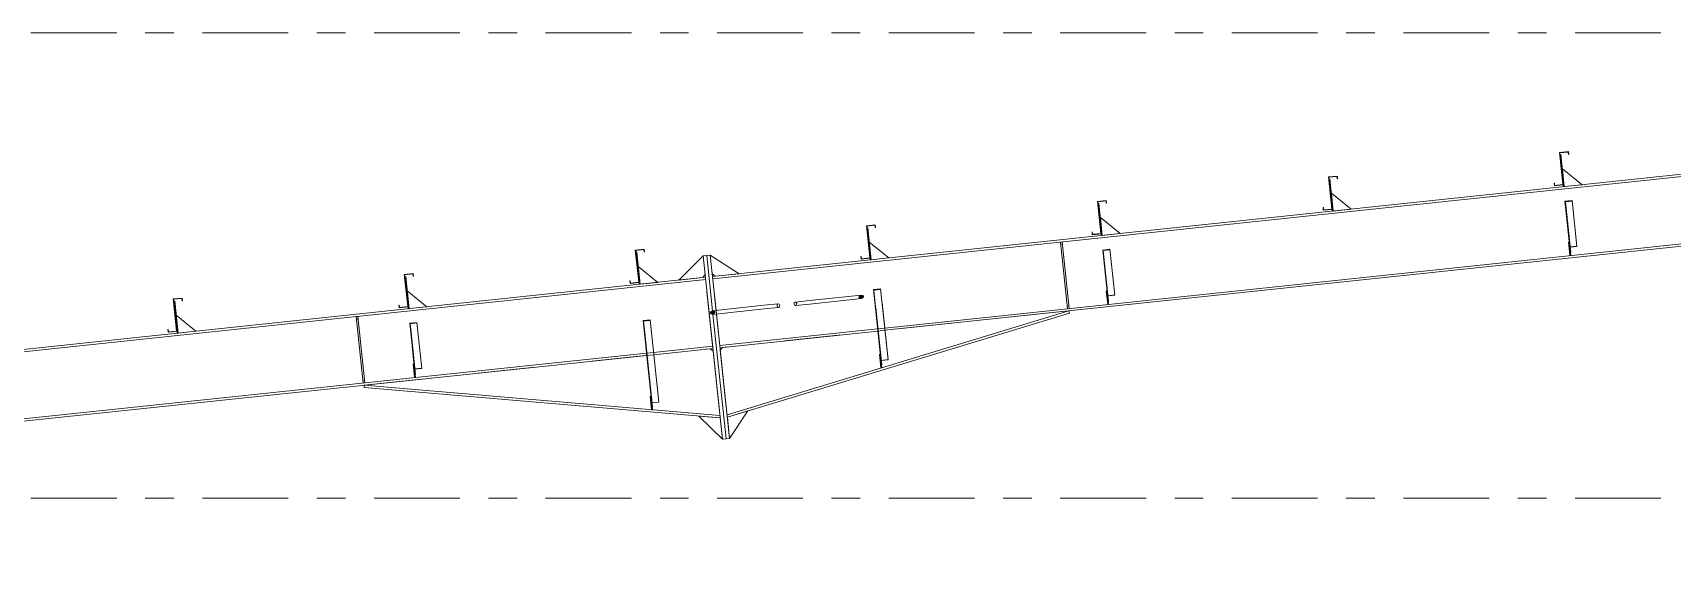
# Model space of a CAD drawing. Header units: millimetres. Extents: x -88 to 735, y -128 to 446.
# Drawn here: x 62.1 to 119.4, y 66.6 to 85.2 of the extents above; entities that cross this region are included whole.
import ezdxf

# ---------------------------------------------------------------- set-up
doc = ezdxf.new("R2010")
doc.units = ezdxf.units.MM
for name, pattern in [('XKITLINE00', [0]), ('XKITLINE02', [4, 2, -2]), ('XKITLINE03', [6, 3, -1, 1, -1])]:
    doc.linetypes.add(name, pattern=pattern)
doc.layers.add('Part', color=2, linetype='Continuous', lineweight=0)
doc.layers.add('S-grid', color=1, linetype='Continuous', lineweight=0)

# ---------------------------------------------------------------- blocks, each defined once
blk = doc.blocks.new('*A14')
at = {"layer": 'Part'}
blk.add_hatch(color=3, dxfattribs=at).paths.add_polyline_path([(75.248, 75.01), (75.497, 75.036), (75.498, 75.02), (75.262, 74.995), (75.294, 74.696), (75.281, 74.695)], flags=17)
blk = doc.blocks.new('*A15')
at = {"layer": 'Part'}
blk.add_hatch(color=3, dxfattribs=at).paths.add_polyline_path([(83.409, 75.101), (83.657, 75.127), (83.659, 75.106), (83.423, 75.081), (83.466, 74.674), (83.454, 74.672)], flags=17)
blk = doc.blocks.new('*A16')
at = {"layer": 'Part'}
blk.add_hatch(color=3, dxfattribs=at).paths.add_polyline_path([(91.464, 76.188), (91.713, 76.215), (91.715, 76.195), (91.478, 76.17), (91.517, 75.8), (91.505, 75.798)], flags=17)
blk = doc.blocks.new('*A17')
at = {"layer": 'Part'}
blk.add_hatch(color=3, dxfattribs=at).paths.add_polyline_path([(99.489, 77.566), (99.737, 77.593), (99.739, 77.577), (99.503, 77.552), (99.534, 77.253), (99.522, 77.252)], flags=17)
blk = doc.blocks.new('*A18')
at = {"layer": 'Part'}
blk.add_hatch(color=3, dxfattribs=at).paths.add_polyline_path([(115.458, 80.973), (115.769, 81.005), (115.779, 80.912), (115.768, 80.911), (115.759, 80.993), (115.471, 80.963), (115.589, 79.843), (115.278, 79.81), (115.268, 79.903), (115.279, 79.904), (115.288, 79.822), (115.576, 79.853)], flags=17)
blk = doc.blocks.new('*A19')
at = {"layer": 'Part'}
blk.add_hatch(color=3, dxfattribs=at).paths.add_polyline_path([(115.458, 80.973), (115.769, 81.005), (115.779, 80.912), (115.768, 80.911), (115.759, 80.993), (115.471, 80.963), (115.589, 79.843), (115.278, 79.81), (115.268, 79.903), (115.279, 79.904), (115.288, 79.822), (115.576, 79.853)], flags=17)
blk = doc.blocks.new('*A20')
at = {"layer": 'Part'}
blk.add_hatch(color=3, dxfattribs=at).paths.add_polyline_path([(115.649, 79.271), (115.898, 79.297), (115.899, 79.281), (115.663, 79.257), (115.695, 78.957), (115.682, 78.956)], flags=17)
blk = doc.blocks.new('*A46')
at = {"layer": 'Part'}
blk.add_hatch(color=3, dxfattribs=at).paths.add_polyline_path([(66.977, 75.859), (67.288, 75.892), (67.298, 75.799), (67.287, 75.797), (67.278, 75.879), (66.989, 75.849), (67.108, 74.729), (66.797, 74.696), (66.787, 74.789), (66.798, 74.791), (66.807, 74.709), (67.095, 74.739)], flags=17)
blk = doc.blocks.new('*A47')
at = {"layer": 'Part'}
blk.add_hatch(color=3, dxfattribs=at).paths.add_polyline_path([(66.977, 75.859), (67.288, 75.892), (67.298, 75.799), (67.287, 75.797), (67.278, 75.879), (66.989, 75.849), (67.108, 74.729), (66.797, 74.696), (66.787, 74.789), (66.798, 74.791), (66.807, 74.709), (67.095, 74.739)], flags=17)
blk = doc.blocks.new('*A48')
at = {"layer": 'Part'}
blk.add_hatch(color=3, dxfattribs=at).paths.add_polyline_path([(75.057, 76.711), (75.368, 76.744), (75.378, 76.651), (75.367, 76.65), (75.358, 76.732), (75.07, 76.701), (75.188, 75.581), (74.877, 75.548), (74.867, 75.642), (74.878, 75.643), (74.887, 75.561), (75.175, 75.591)], flags=17)
blk = doc.blocks.new('*A49')
at = {"layer": 'Part'}
blk.add_hatch(color=3, dxfattribs=at).paths.add_polyline_path([(75.057, 76.711), (75.368, 76.744), (75.378, 76.651), (75.367, 76.65), (75.358, 76.732), (75.07, 76.701), (75.188, 75.581), (74.877, 75.548), (74.867, 75.642), (74.878, 75.643), (74.887, 75.561), (75.175, 75.591)], flags=17)
blk = doc.blocks.new('*A50')
at = {"layer": 'Part'}
blk.add_hatch(color=3, dxfattribs=at).paths.add_polyline_path([(83.137, 77.564), (83.448, 77.596), (83.458, 77.503), (83.447, 77.502), (83.438, 77.584), (83.15, 77.554), (83.268, 76.433), (82.957, 76.401), (82.947, 76.494), (82.959, 76.495), (82.967, 76.413), (83.256, 76.443)], flags=17)
blk = doc.blocks.new('*A51')
at = {"layer": 'Part'}
blk.add_hatch(color=3, dxfattribs=at).paths.add_polyline_path([(83.137, 77.564), (83.448, 77.596), (83.458, 77.503), (83.447, 77.502), (83.438, 77.584), (83.15, 77.554), (83.268, 76.433), (82.957, 76.401), (82.947, 76.494), (82.959, 76.495), (82.967, 76.413), (83.256, 76.443)], flags=17)
blk = doc.blocks.new('*A52')
at = {"layer": 'Part'}
blk.add_hatch(color=3, dxfattribs=at).paths.add_polyline_path([(91.218, 78.416), (91.528, 78.449), (91.538, 78.355), (91.527, 78.354), (91.518, 78.436), (91.23, 78.406), (91.348, 77.286), (91.037, 77.253), (91.028, 77.346), (91.039, 77.347), (91.047, 77.265), (91.336, 77.296)], flags=17)
blk = doc.blocks.new('*A53')
at = {"layer": 'Part'}
blk.add_hatch(color=3, dxfattribs=at).paths.add_polyline_path([(91.218, 78.416), (91.528, 78.449), (91.538, 78.355), (91.527, 78.354), (91.518, 78.436), (91.23, 78.406), (91.348, 77.286), (91.037, 77.253), (91.028, 77.346), (91.039, 77.347), (91.047, 77.265), (91.336, 77.296)], flags=17)
blk = doc.blocks.new('*A54')
at = {"layer": 'Part'}
blk.add_hatch(color=3, dxfattribs=at).paths.add_polyline_path([(99.298, 79.268), (99.609, 79.301), (99.618, 79.208), (99.607, 79.206), (99.599, 79.288), (99.31, 79.258), (99.428, 78.138), (99.118, 78.105), (99.108, 78.198), (99.119, 78.2), (99.128, 78.118), (99.416, 78.148)], flags=17)
blk = doc.blocks.new('*A55')
at = {"layer": 'Part'}
blk.add_hatch(color=3, dxfattribs=at).paths.add_polyline_path([(99.298, 79.268), (99.609, 79.301), (99.618, 79.208), (99.607, 79.206), (99.599, 79.288), (99.31, 79.258), (99.428, 78.138), (99.118, 78.105), (99.108, 78.198), (99.119, 78.2), (99.128, 78.118), (99.416, 78.148)], flags=17)
blk = doc.blocks.new('*A56')
at = {"layer": 'Part'}
blk.add_hatch(color=3, dxfattribs=at).paths.add_polyline_path([(107.378, 80.12), (107.689, 80.153), (107.699, 80.06), (107.687, 80.059), (107.679, 80.141), (107.39, 80.11), (107.508, 78.99), (107.198, 78.957), (107.188, 79.051), (107.199, 79.052), (107.208, 78.97), (107.496, 79)], flags=17)
blk = doc.blocks.new('*A57')
at = {"layer": 'Part'}
blk.add_hatch(color=3, dxfattribs=at).paths.add_polyline_path([(107.378, 80.12), (107.689, 80.153), (107.699, 80.06), (107.687, 80.059), (107.679, 80.141), (107.39, 80.11), (107.508, 78.99), (107.198, 78.957), (107.188, 79.051), (107.199, 79.052), (107.208, 78.97), (107.496, 79)], flags=17)
blk = doc.blocks.new('*A66')
at = {"layer": 'Part'}
blk.add_hatch(color=3, dxfattribs=at).paths.add_polyline_path([(91.031, 75.995), (91.091, 75.983), (91.119, 75.942), (91.1, 75.895), (91.044, 75.871), (90.985, 75.883), (90.957, 75.925), (90.976, 75.971)], flags=17)
blk = doc.blocks.new('*A67')
at = {"layer": 'Part'}
blk.add_hatch(color=3, dxfattribs=at).paths.add_polyline_path([(85.83, 75.447), (85.889, 75.435), (85.918, 75.393), (85.898, 75.347), (85.843, 75.322), (85.784, 75.335), (85.755, 75.376), (85.774, 75.422)], flags=17)
blk = doc.blocks.new('*A625')
at = {"layer": 'S-grid', "color": 1, "linetype": 'XKITLINE03', "lineweight": 0}
blk.add_line((-10, 85.156), (119.206, 85.156), dxfattribs=at)
blk = doc.blocks.new('*A626')
at = {"layer": 'S-grid', "color": 1, "linetype": 'XKITLINE03', "lineweight": 0}
blk.add_line((-10, 68.906), (376.661, 68.906), dxfattribs=at)
blk = doc.blocks.new('*A670')
at = {"layer": 'Part', "color": 2, "linetype": 'XKITLINE00', "lineweight": 0}
for p, q in [((140.313, 82.388), (85.838, 76.642)), ((140.321, 82.307), (85.846, 76.561)), ((140.319, 82.325), (140.321, 82.307)), ((140.567, 79.982), (91.857, 74.844)), ((140.575, 79.901), (91.866, 74.764)), ((140.567, 79.982), (140.575, 79.901)), ((91.608, 74.818), (86.091, 74.236)), ((91.617, 74.737), (86.1, 74.155))]:
    blk.add_line(p, q, dxfattribs=at)
at = {"layer": 'Part', "color": 7, "linetype": 'XKITLINE02', "lineweight": 0}
for p, q in [((140.313, 82.388), (140.319, 82.325)), ((140.321, 82.307), (140.567, 79.982)), ((85.838, 76.642), (86.1, 74.155)), ((91.857, 74.844), (91.608, 74.818)), ((91.866, 74.764), (91.617, 74.737))]:
    blk.add_line(p, q, dxfattribs=at)
blk = doc.blocks.new('*A717')
at = {"layer": 'Part', "color": 2, "linetype": 'XKITLINE00', "lineweight": 0}
for p, q in [((85.589, 76.615), (11.272, 68.777)), ((85.598, 76.535), (11.363, 68.705)), ((83.528, 73.966), (19.135, 67.174)), ((85.843, 74.21), (83.777, 73.992)), ((85.851, 74.129), (83.785, 73.911)), ((83.537, 73.885), (19.144, 67.093)), ((18.887, 67.148), (13.993, 66.632)), ((18.895, 67.067), (14.084, 66.559))]:
    blk.add_line(p, q, dxfattribs=at)
at = {"layer": 'Part', "color": 7, "linetype": 'XKITLINE02', "lineweight": 0}
for p, q in [((85.851, 74.129), (85.589, 76.615)), ((83.777, 73.992), (83.528, 73.966)), ((83.777, 73.992), (83.541, 73.967)), ((83.785, 73.911), (83.537, 73.885)), ((11.272, 68.777), (14.084, 66.559)), ((19.135, 67.174), (18.887, 67.148)), ((19.144, 67.093), (18.895, 67.067))]:
    blk.add_line(p, q, dxfattribs=at)
blk = doc.blocks.new('*A720')
at = {"layer": 'Part', "color": 2, "linetype": 'XKITLINE00', "lineweight": 0}
for p, q in [((67.027, 75.789), (66.996, 75.786)), ((67.145, 74.67), (67.027, 75.789)), ((67.108, 74.729), (67.114, 74.667))]:
    blk.add_line(p, q, dxfattribs=at)
at = {"layer": 'Part', "color": 7, "linetype": 'XKITLINE02', "lineweight": 0}
for p, q in [((66.996, 75.786), (67.108, 74.729)), ((67.114, 74.667), (67.145, 74.67))]:
    blk.add_line(p, q, dxfattribs=at)
blk = doc.blocks.new('*A721')
at = {"layer": 'Part', "color": 2, "linetype": 'XKITLINE00', "lineweight": 0}
blk.add_line((67.767, 74.736), (67.08, 75.292), dxfattribs=at)
at = {"layer": 'Part', "color": 7, "linetype": 'XKITLINE02', "lineweight": 0}
for p, q in [((67.08, 75.292), (67.145, 74.67)), ((67.145, 74.67), (67.767, 74.736))]:
    blk.add_line(p, q, dxfattribs=at)
blk = doc.blocks.new('*A722')
at = {"layer": 'Part', "color": 7, "linetype": 'XKITLINE02', "lineweight": 0}
for p, q in [((73.436, 75.252), (73.374, 75.245)), ((73.374, 75.245), (73.619, 72.921)), ((73.384, 75.152), (73.446, 75.159)), ((73.681, 72.927), (73.436, 75.252)), ((73.609, 73.014), (73.671, 73.02)), ((73.619, 72.921), (73.681, 72.927))]:
    blk.add_line(p, q, dxfattribs=at)
blk = doc.blocks.new('*A723')
at = {"layer": 'Part', "color": 7, "linetype": 'XKITLINE02', "lineweight": 0}
for p, q in [((73.436, 75.252), (73.374, 75.245)), ((73.384, 75.152), (73.446, 75.159)), ((73.671, 73.02), (73.609, 73.014)), ((73.681, 72.927), (73.619, 72.921))]:
    blk.add_line(p, q, dxfattribs=at)
at = {"layer": 'Part', "color": 2, "linetype": 'XKITLINE00', "lineweight": 0}
for p, q in [((73.619, 72.921), (73.374, 75.245)), ((73.436, 75.252), (73.681, 72.927))]:
    blk.add_line(p, q, dxfattribs=at)
blk = doc.blocks.new('*A724')
at = {"layer": 'Part', "color": 2, "linetype": 'XKITLINE00', "lineweight": 0}
for p, q in [((75.248, 75.01), (75.497, 75.036)), ((75.281, 74.695), (75.248, 75.01)), ((75.498, 75.02), (75.262, 74.995)), ((75.262, 74.995), (75.294, 74.696)), ((75.294, 74.696), (75.281, 74.695)), ((75.281, 74.695), (75.419, 73.385)), ((75.449, 73.22), (75.294, 74.696)), ((75.497, 75.036), (75.666, 73.431)), ((75.43, 73.406), (75.666, 73.431)), ((75.437, 73.218), (75.449, 73.22))]:
    blk.add_line(p, q, dxfattribs=at)
at = {"layer": 'Part', "color": 7, "linetype": 'XKITLINE02', "lineweight": 0}
for p, q in [((75.416, 73.415), (75.665, 73.441)), ((75.419, 73.385), (75.437, 73.218))]:
    blk.add_line(p, q, dxfattribs=at)
blk = doc.blocks.new('*A725')
at = {"layer": 'Part', "color": 7, "linetype": 'XKITLINE02', "lineweight": 0}
for p, q in [((75.437, 73.218), (75.248, 75.01)), ((75.449, 73.22), (75.262, 74.995)), ((75.666, 73.431), (75.497, 75.036)), ((75.416, 73.415), (75.665, 73.441)), ((75.43, 73.406), (75.666, 73.431)), ((75.437, 73.218), (75.449, 73.22))]:
    blk.add_line(p, q, dxfattribs=at)
blk = doc.blocks.new('*A726')
at = {"layer": 'Part', "color": 2, "linetype": 'XKITLINE00', "lineweight": 0}
for p, q in [((75.107, 76.641), (75.076, 76.638)), ((75.225, 75.522), (75.107, 76.641)), ((75.188, 75.581), (75.194, 75.519))]:
    blk.add_line(p, q, dxfattribs=at)
at = {"layer": 'Part', "color": 7, "linetype": 'XKITLINE02', "lineweight": 0}
for p, q in [((75.076, 76.638), (75.188, 75.581)), ((75.194, 75.519), (75.225, 75.522))]:
    blk.add_line(p, q, dxfattribs=at)
blk = doc.blocks.new('*A727')
at = {"layer": 'Part', "color": 2, "linetype": 'XKITLINE00', "lineweight": 0}
blk.add_line((75.847, 75.588), (75.16, 76.144), dxfattribs=at)
at = {"layer": 'Part', "color": 7, "linetype": 'XKITLINE02', "lineweight": 0}
for p, q in [((75.16, 76.144), (75.225, 75.522)), ((75.225, 75.522), (75.847, 75.588))]:
    blk.add_line(p, q, dxfattribs=at)
blk = doc.blocks.new('*A728')
at = {"layer": 'Part', "color": 2, "linetype": 'XKITLINE00', "lineweight": 0}
for p, q in [((85.51, 77.361), (84.657, 76.517)), ((85.496, 76.606), (85.579, 76.709))]:
    blk.add_line(p, q, dxfattribs=at)
at = {"layer": 'Part', "color": 7, "linetype": 'XKITLINE02', "lineweight": 0}
for p, q in [((85.579, 76.709), (85.51, 77.361)), ((84.657, 76.517), (85.496, 76.606))]:
    blk.add_line(p, q, dxfattribs=at)
blk = doc.blocks.new('*A729')
at = {"layer": 'Part', "color": 2, "linetype": 'XKITLINE00', "lineweight": 0}
blk.add_line((83.927, 76.44), (83.24, 76.996), dxfattribs=at)
at = {"layer": 'Part', "color": 7, "linetype": 'XKITLINE02', "lineweight": 0}
for p, q in [((83.24, 76.996), (83.306, 76.375)), ((83.306, 76.375), (83.927, 76.44))]:
    blk.add_line(p, q, dxfattribs=at)
blk = doc.blocks.new('*A730')
at = {"layer": 'Part', "color": 2, "linetype": 'XKITLINE00', "lineweight": 0}
for p, q in [((83.188, 77.493), (83.157, 77.49)), ((83.306, 76.375), (83.188, 77.493)), ((83.268, 76.433), (83.275, 76.371))]:
    blk.add_line(p, q, dxfattribs=at)
at = {"layer": 'Part', "color": 7, "linetype": 'XKITLINE02', "lineweight": 0}
for p, q in [((83.157, 77.49), (83.268, 76.433)), ((83.275, 76.371), (83.306, 76.375))]:
    blk.add_line(p, q, dxfattribs=at)
blk = doc.blocks.new('*A731')
at = {"layer": 'Part', "color": 7, "linetype": 'XKITLINE02', "lineweight": 0}
for p, q in [((83.961, 72.251), (83.657, 75.127)), ((83.726, 72.088), (83.409, 75.101)), ((83.739, 72.089), (83.423, 75.081)), ((83.711, 72.232), (83.96, 72.258)), ((83.724, 72.226), (83.961, 72.251)), ((83.726, 72.088), (83.739, 72.089))]:
    blk.add_line(p, q, dxfattribs=at)
blk = doc.blocks.new('*A732')
at = {"layer": 'Part', "color": 2, "linetype": 'XKITLINE00', "lineweight": 0}
for p, q in [((83.657, 75.127), (83.409, 75.101)), ((83.961, 72.251), (83.657, 75.127)), ((83.409, 75.101), (83.703, 72.308)), ((83.423, 75.081), (83.659, 75.106)), ((83.423, 75.081), (83.466, 74.674)), ((83.466, 74.674), (83.454, 74.672)), ((83.739, 72.089), (83.466, 74.674)), ((83.724, 72.226), (83.961, 72.251)), ((83.726, 72.088), (83.739, 72.089))]:
    blk.add_line(p, q, dxfattribs=at)
at = {"layer": 'Part', "color": 7, "linetype": 'XKITLINE02', "lineweight": 0}
for p, q in [((83.703, 72.308), (83.726, 72.088)), ((83.711, 72.232), (83.96, 72.258))]:
    blk.add_line(p, q, dxfattribs=at)
blk = doc.blocks.new('*A733')
at = {"layer": 'Part', "color": 7, "linetype": 'XKITLINE02', "lineweight": 0}
for p, q in [((98.293, 75.442), (86.191, 74.165)), ((86.109, 74.065), (86.356, 71.731))]:
    blk.add_line(p, q, dxfattribs=at)
at = {"layer": 'Part', "color": 2, "linetype": 'XKITLINE00', "lineweight": 0}
for p, q in [((98.293, 75.442), (86.347, 71.814)), ((98.316, 75.364), (86.356, 71.731)), ((98.293, 75.442), (98.316, 75.364)), ((86.191, 74.165), (86.109, 74.065))]:
    blk.add_line(p, q, dxfattribs=at)
blk = doc.blocks.new('*A734')
at = {"layer": 'Part', "color": 7, "linetype": 'XKITLINE02', "lineweight": 0}
for p, q in [((87.073, 71.949), (86.356, 71.731)), ((86.356, 71.731), (86.434, 70.986))]:
    blk.add_line(p, q, dxfattribs=at)
at = {"layer": 'Part', "color": 2, "linetype": 'XKITLINE00', "lineweight": 0}
blk.add_line((86.434, 70.986), (87.073, 71.949), dxfattribs=at)
blk = doc.blocks.new('*A735')
at = {"layer": 'Part', "color": 2, "linetype": 'XKITLINE00', "lineweight": 0}
blk.add_line((85.36, 71.769), (86.186, 70.959), dxfattribs=at)
at = {"layer": 'Part', "color": 7, "linetype": 'XKITLINE02', "lineweight": 0}
for p, q in [((86.107, 71.705), (85.36, 71.769)), ((86.186, 70.959), (86.107, 71.705))]:
    blk.add_line(p, q, dxfattribs=at)
blk = doc.blocks.new('*A736')
at = {"layer": 'Part', "color": 2, "linetype": 'XKITLINE00', "lineweight": 0}
for p, q in [((85.759, 77.388), (85.635, 77.374)), ((85.635, 77.374), (85.838, 75.448)), ((85.759, 77.388), (85.962, 75.461)), ((86.31, 70.972), (85.851, 75.323)), ((85.975, 75.336), (86.434, 70.986)), ((86.434, 70.986), (86.31, 70.972))]:
    blk.add_line(p, q, dxfattribs=at)
at = {"layer": 'Part', "color": 7, "linetype": 'XKITLINE02', "lineweight": 0}
for p, q in [((85.838, 75.448), (85.851, 75.323)), ((85.962, 75.461), (85.975, 75.336))]:
    blk.add_line(p, q, dxfattribs=at)
blk = doc.blocks.new('*A737')
at = {"layer": 'Part', "color": 2, "linetype": 'XKITLINE00', "lineweight": 0}
for p, q in [((85.635, 77.374), (85.51, 77.361)), ((85.51, 77.361), (86.186, 70.959)), ((85.635, 77.374), (85.838, 75.448)), ((86.31, 70.972), (85.851, 75.323)), ((86.31, 70.972), (86.186, 70.959))]:
    blk.add_line(p, q, dxfattribs=at)
at = {"layer": 'Part', "color": 7, "linetype": 'XKITLINE02', "lineweight": 0}
blk.add_line((85.838, 75.448), (85.851, 75.323), dxfattribs=at)
blk = doc.blocks.new('*A738')
at = {"layer": 'Part', "color": 2, "linetype": 'XKITLINE00', "lineweight": 0}
for p, q in [((91.713, 76.215), (91.464, 76.188)), ((91.464, 76.188), (91.72, 73.761)), ((91.478, 76.17), (91.715, 76.195)), ((91.478, 76.17), (91.517, 75.8)), ((91.517, 75.8), (91.505, 75.798)), ((91.754, 73.556), (91.517, 75.8)), ((91.974, 73.731), (91.713, 76.215)), ((91.738, 73.706), (91.974, 73.731)), ((91.742, 73.555), (91.754, 73.556))]:
    blk.add_line(p, q, dxfattribs=at)
at = {"layer": 'Part', "color": 7, "linetype": 'XKITLINE02', "lineweight": 0}
for p, q in [((91.72, 73.761), (91.742, 73.555)), ((91.725, 73.713), (91.974, 73.739))]:
    blk.add_line(p, q, dxfattribs=at)
blk = doc.blocks.new('*A739')
at = {"layer": 'Part', "color": 7, "linetype": 'XKITLINE02', "lineweight": 0}
for p, q in [((91.742, 73.555), (91.464, 76.188)), ((91.754, 73.556), (91.478, 76.17)), ((91.974, 73.731), (91.713, 76.215)), ((91.725, 73.713), (91.974, 73.739)), ((91.738, 73.706), (91.974, 73.731)), ((91.742, 73.555), (91.754, 73.556))]:
    blk.add_line(p, q, dxfattribs=at)
blk = doc.blocks.new('*A740')
at = {"layer": 'Part', "color": 7, "linetype": 'XKITLINE02', "lineweight": 0}
for p, q in [((91.703, 73.921), (91.672, 73.918)), ((91.672, 73.918), (91.721, 73.452)), ((91.752, 73.455), (91.703, 73.921)), ((91.711, 73.545), (91.742, 73.548)), ((91.721, 73.452), (91.752, 73.455))]:
    blk.add_line(p, q, dxfattribs=at)
blk = doc.blocks.new('*A741')
at = {"layer": 'Part', "color": 2, "linetype": 'XKITLINE00', "lineweight": 0}
for p, q in [((91.268, 78.346), (91.237, 78.342)), ((91.386, 77.227), (91.268, 78.346)), ((91.348, 77.286), (91.355, 77.224))]:
    blk.add_line(p, q, dxfattribs=at)
at = {"layer": 'Part', "color": 7, "linetype": 'XKITLINE02', "lineweight": 0}
for p, q in [((91.237, 78.342), (91.348, 77.286)), ((91.355, 77.224), (91.386, 77.227))]:
    blk.add_line(p, q, dxfattribs=at)
blk = doc.blocks.new('*A742')
at = {"layer": 'Part', "color": 2, "linetype": 'XKITLINE00', "lineweight": 0}
for p, q in [((91.672, 73.918), (91.703, 73.921)), ((91.721, 73.452), (91.672, 73.918)), ((91.72, 73.761), (91.752, 73.455)), ((91.752, 73.455), (91.721, 73.452))]:
    blk.add_line(p, q, dxfattribs=at)
at = {"layer": 'Part', "color": 7, "linetype": 'XKITLINE02', "lineweight": 0}
for p, q in [((91.703, 73.921), (91.72, 73.761)), ((91.711, 73.545), (91.742, 73.548))]:
    blk.add_line(p, q, dxfattribs=at)
blk = doc.blocks.new('*A743')
at = {"layer": 'Part', "color": 2, "linetype": 'XKITLINE00', "lineweight": 0}
blk.add_line((92.007, 77.292), (91.32, 77.848), dxfattribs=at)
at = {"layer": 'Part', "color": 7, "linetype": 'XKITLINE02', "lineweight": 0}
for p, q in [((91.32, 77.848), (91.386, 77.227)), ((91.386, 77.227), (92.007, 77.292))]:
    blk.add_line(p, q, dxfattribs=at)
blk = doc.blocks.new('*A744')
at = {"layer": 'Part', "color": 2, "linetype": 'XKITLINE00', "lineweight": 0}
for p, q in [((86.77, 76.74), (85.759, 77.388)), ((85.828, 76.735), (85.931, 76.651))]:
    blk.add_line(p, q, dxfattribs=at)
at = {"layer": 'Part', "color": 7, "linetype": 'XKITLINE02', "lineweight": 0}
for p, q in [((85.759, 77.388), (85.828, 76.735)), ((85.931, 76.651), (86.77, 76.74))]:
    blk.add_line(p, q, dxfattribs=at)
blk = doc.blocks.new('*A745')
at = {"layer": 'Part', "color": 2, "linetype": 'XKITLINE00', "lineweight": 0}
blk.add_line((100.088, 78.145), (99.4, 78.701), dxfattribs=at)
at = {"layer": 'Part', "color": 7, "linetype": 'XKITLINE02', "lineweight": 0}
for p, q in [((99.4, 78.701), (99.466, 78.079)), ((99.466, 78.079), (100.088, 78.145))]:
    blk.add_line(p, q, dxfattribs=at)
blk = doc.blocks.new('*A746')
at = {"layer": 'Part', "color": 2, "linetype": 'XKITLINE00', "lineweight": 0}
for p, q in [((99.608, 76.133), (99.639, 76.137)), ((99.658, 75.667), (99.608, 76.133)), ((99.66, 75.942), (99.689, 75.67))]:
    blk.add_line(p, q, dxfattribs=at)
at = {"layer": 'Part', "color": 7, "linetype": 'XKITLINE02', "lineweight": 0}
for p, q in [((99.639, 76.137), (99.66, 75.942)), ((99.648, 75.76), (99.679, 75.764)), ((99.689, 75.67), (99.658, 75.667))]:
    blk.add_line(p, q, dxfattribs=at)
blk = doc.blocks.new('*A747')
at = {"layer": 'Part', "color": 2, "linetype": 'XKITLINE00', "lineweight": 0}
for p, q in [((99.348, 79.198), (99.317, 79.195)), ((99.466, 78.079), (99.348, 79.198)), ((99.428, 78.138), (99.435, 78.076))]:
    blk.add_line(p, q, dxfattribs=at)
at = {"layer": 'Part', "color": 7, "linetype": 'XKITLINE02', "lineweight": 0}
for p, q in [((99.317, 79.195), (99.428, 78.138)), ((99.435, 78.076), (99.466, 78.079))]:
    blk.add_line(p, q, dxfattribs=at)
blk = doc.blocks.new('*A748')
at = {"layer": 'Part', "color": 7, "linetype": 'XKITLINE02', "lineweight": 0}
for p, q in [((99.639, 76.137), (99.608, 76.133)), ((99.608, 76.133), (99.658, 75.667)), ((99.689, 75.67), (99.639, 76.137)), ((99.648, 75.76), (99.679, 75.764)), ((99.658, 75.667), (99.689, 75.67))]:
    blk.add_line(p, q, dxfattribs=at)
blk = doc.blocks.new('*A749')
at = {"layer": 'Part', "color": 7, "linetype": 'XKITLINE02', "lineweight": 0}
for p, q in [((99.678, 75.775), (99.489, 77.566)), ((99.69, 75.777), (99.503, 77.552)), ((99.906, 75.988), (99.737, 77.593)), ((99.657, 75.972), (99.905, 75.998)), ((99.67, 75.963), (99.906, 75.988)), ((99.678, 75.775), (99.69, 75.777))]:
    blk.add_line(p, q, dxfattribs=at)
blk = doc.blocks.new('*A750')
at = {"layer": 'Part', "color": 2, "linetype": 'XKITLINE00', "lineweight": 0}
for p, q in [((99.489, 77.566), (99.737, 77.593)), ((99.522, 77.252), (99.489, 77.566)), ((99.503, 77.552), (99.739, 77.577)), ((99.69, 75.777), (99.503, 77.552)), ((99.737, 77.593), (99.906, 75.988)), ((99.522, 77.252), (99.534, 77.253)), ((99.522, 77.252), (99.66, 75.942)), ((99.67, 75.963), (99.906, 75.988)), ((99.678, 75.775), (99.69, 75.777))]:
    blk.add_line(p, q, dxfattribs=at)
at = {"layer": 'Part', "color": 7, "linetype": 'XKITLINE02', "lineweight": 0}
for p, q in [((99.657, 75.972), (99.905, 75.998)), ((99.66, 75.942), (99.678, 75.775))]:
    blk.add_line(p, q, dxfattribs=at)
blk = doc.blocks.new('*A751')
at = {"layer": 'Part', "color": 2, "linetype": 'XKITLINE00', "lineweight": 0}
blk.add_line((108.168, 78.997), (107.481, 79.553), dxfattribs=at)
at = {"layer": 'Part', "color": 7, "linetype": 'XKITLINE02', "lineweight": 0}
for p, q in [((107.481, 79.553), (107.546, 78.931)), ((107.546, 78.931), (108.168, 78.997))]:
    blk.add_line(p, q, dxfattribs=at)
blk = doc.blocks.new('*A752')
at = {"layer": 'Part', "color": 2, "linetype": 'XKITLINE00', "lineweight": 0}
for p, q in [((107.428, 80.05), (107.397, 80.047)), ((107.546, 78.931), (107.428, 80.05)), ((107.508, 78.99), (107.515, 78.928))]:
    blk.add_line(p, q, dxfattribs=at)
at = {"layer": 'Part', "color": 7, "linetype": 'XKITLINE02', "lineweight": 0}
for p, q in [((107.397, 80.047), (107.508, 78.99)), ((107.515, 78.928), (107.546, 78.931))]:
    blk.add_line(p, q, dxfattribs=at)
blk = doc.blocks.new('*A753')
at = {"layer": 'Part', "color": 7, "linetype": 'XKITLINE02', "lineweight": 0}
for p, q in [((98.07, 77.85), (98.008, 77.844)), ((98.008, 77.844), (98.253, 75.519)), ((98.018, 77.75), (98.08, 77.757)), ((98.315, 75.526), (98.07, 77.85)), ((98.243, 75.612), (98.306, 75.619)), ((98.253, 75.519), (98.315, 75.526))]:
    blk.add_line(p, q, dxfattribs=at)
blk = doc.blocks.new('*A754')
at = {"layer": 'Part', "color": 7, "linetype": 'XKITLINE02', "lineweight": 0}
for p, q in [((98.07, 77.85), (98.008, 77.844)), ((98.018, 77.75), (98.08, 77.757)), ((98.306, 75.619), (98.243, 75.612)), ((98.315, 75.526), (98.253, 75.519))]:
    blk.add_line(p, q, dxfattribs=at)
at = {"layer": 'Part', "color": 2, "linetype": 'XKITLINE00', "lineweight": 0}
for p, q in [((98.253, 75.519), (98.008, 77.844)), ((98.07, 77.85), (98.315, 75.526))]:
    blk.add_line(p, q, dxfattribs=at)
blk = doc.blocks.new('*A755')
at = {"layer": 'Part', "color": 2, "linetype": 'XKITLINE00', "lineweight": 0}
for p, q in [((115.458, 80.973), (115.769, 81.005)), ((115.576, 79.853), (115.458, 80.973)), ((115.759, 80.993), (115.471, 80.963)), ((115.471, 80.963), (115.589, 79.843)), ((115.768, 80.911), (115.759, 80.993)), ((115.779, 80.912), (115.768, 80.911)), ((115.769, 81.005), (115.779, 80.912)), ((115.268, 79.903), (115.279, 79.904)), ((115.278, 79.81), (115.268, 79.903)), ((115.589, 79.843), (115.278, 79.81)), ((115.279, 79.904), (115.288, 79.822)), ((115.288, 79.822), (115.576, 79.853))]:
    blk.add_line(p, q, dxfattribs=at)
blk = doc.blocks.new('*A756')
at = {"layer": 'Part', "color": 2, "linetype": 'XKITLINE00', "lineweight": 0}
for p, q in [((115.458, 80.973), (115.769, 81.005)), ((115.576, 79.853), (115.458, 80.973)), ((115.759, 80.993), (115.471, 80.963)), ((115.471, 80.963), (115.589, 79.843)), ((115.768, 80.911), (115.759, 80.993)), ((115.779, 80.912), (115.768, 80.911)), ((115.769, 81.005), (115.779, 80.912)), ((115.268, 79.903), (115.279, 79.904)), ((115.278, 79.81), (115.268, 79.903)), ((115.589, 79.843), (115.278, 79.81)), ((115.279, 79.904), (115.288, 79.822)), ((115.288, 79.822), (115.576, 79.853))]:
    blk.add_line(p, q, dxfattribs=at)
blk = doc.blocks.new('*A757')
at = {"layer": 'Part', "color": 2, "linetype": 'XKITLINE00', "lineweight": 0}
for p, q in [((115.649, 79.271), (115.898, 79.297)), ((115.682, 78.956), (115.649, 79.271)), ((115.899, 79.281), (115.663, 79.257)), ((115.663, 79.257), (115.695, 78.957)), ((115.898, 79.297), (116.067, 77.692)), ((115.695, 78.957), (115.682, 78.956)), ((115.682, 78.956), (115.82, 77.646)), ((115.85, 77.481), (115.695, 78.957)), ((115.831, 77.668), (116.067, 77.692)), ((115.838, 77.48), (115.85, 77.481))]:
    blk.add_line(p, q, dxfattribs=at)
at = {"layer": 'Part', "color": 7, "linetype": 'XKITLINE02', "lineweight": 0}
for p, q in [((115.817, 77.676), (116.066, 77.702)), ((115.82, 77.646), (115.838, 77.48))]:
    blk.add_line(p, q, dxfattribs=at)
blk = doc.blocks.new('*A758')
at = {"layer": 'Part', "color": 7, "linetype": 'XKITLINE02', "lineweight": 0}
for p, q in [((115.838, 77.48), (115.649, 79.271)), ((115.85, 77.481), (115.663, 79.257)), ((116.067, 77.692), (115.898, 79.297)), ((115.817, 77.676), (116.066, 77.702)), ((115.831, 77.668), (116.067, 77.692)), ((115.838, 77.48), (115.85, 77.481))]:
    blk.add_line(p, q, dxfattribs=at)
blk = doc.blocks.new('*A759')
at = {"layer": 'Part', "color": 7, "linetype": 'XKITLINE02', "lineweight": 0}
for p, q in [((115.8, 77.841), (115.769, 77.838)), ((115.769, 77.838), (115.818, 77.372)), ((115.849, 77.375), (115.8, 77.841)), ((115.808, 77.465), (115.839, 77.468)), ((115.818, 77.372), (115.849, 77.375))]:
    blk.add_line(p, q, dxfattribs=at)
blk = doc.blocks.new('*A760')
at = {"layer": 'Part', "color": 2, "linetype": 'XKITLINE00', "lineweight": 0}
for p, q in [((115.508, 80.902), (115.477, 80.899)), ((115.626, 79.784), (115.508, 80.902)), ((115.589, 79.843), (115.595, 79.78))]:
    blk.add_line(p, q, dxfattribs=at)
at = {"layer": 'Part', "color": 7, "linetype": 'XKITLINE02', "lineweight": 0}
for p, q in [((115.477, 80.899), (115.589, 79.843)), ((115.595, 79.78), (115.626, 79.784))]:
    blk.add_line(p, q, dxfattribs=at)
blk = doc.blocks.new('*A761')
at = {"layer": 'Part', "color": 2, "linetype": 'XKITLINE00', "lineweight": 0}
for p, q in [((115.769, 77.838), (115.8, 77.841)), ((115.818, 77.372), (115.769, 77.838)), ((115.82, 77.646), (115.849, 77.375))]:
    blk.add_line(p, q, dxfattribs=at)
at = {"layer": 'Part', "color": 7, "linetype": 'XKITLINE02', "lineweight": 0}
for p, q in [((115.8, 77.841), (115.82, 77.646)), ((115.808, 77.465), (115.839, 77.468)), ((115.849, 77.375), (115.818, 77.372))]:
    blk.add_line(p, q, dxfattribs=at)
blk = doc.blocks.new('*A762')
at = {"layer": 'Part', "color": 2, "linetype": 'XKITLINE00', "lineweight": 0}
blk.add_line((116.248, 79.849), (115.561, 80.405), dxfattribs=at)
at = {"layer": 'Part', "color": 7, "linetype": 'XKITLINE02', "lineweight": 0}
for p, q in [((115.561, 80.405), (115.626, 79.784)), ((115.626, 79.784), (116.248, 79.849))]:
    blk.add_line(p, q, dxfattribs=at)
blk = doc.blocks.new('*A837')
at = {"layer": 'Part', "color": 2, "linetype": 'XKITLINE00', "lineweight": 0}
for p, q in [((66.977, 75.859), (67.288, 75.892)), ((67.095, 74.739), (66.977, 75.859)), ((67.278, 75.879), (66.989, 75.849)), ((66.989, 75.849), (67.108, 74.729)), ((67.287, 75.797), (67.278, 75.879)), ((67.298, 75.799), (67.287, 75.797)), ((67.288, 75.892), (67.298, 75.799)), ((66.787, 74.789), (66.798, 74.791)), ((66.797, 74.696), (66.787, 74.789)), ((67.108, 74.729), (66.797, 74.696)), ((66.798, 74.791), (66.807, 74.709)), ((66.807, 74.709), (67.095, 74.739))]:
    blk.add_line(p, q, dxfattribs=at)
blk = doc.blocks.new('*A838')
at = {"layer": 'Part', "color": 2, "linetype": 'XKITLINE00', "lineweight": 0}
for p, q in [((66.977, 75.859), (67.288, 75.892)), ((67.095, 74.739), (66.977, 75.859)), ((67.278, 75.879), (66.989, 75.849)), ((66.989, 75.849), (67.108, 74.729)), ((67.287, 75.797), (67.278, 75.879)), ((67.298, 75.799), (67.287, 75.797)), ((67.288, 75.892), (67.298, 75.799)), ((66.787, 74.789), (66.798, 74.791)), ((66.797, 74.696), (66.787, 74.789)), ((67.108, 74.729), (66.797, 74.696)), ((66.798, 74.791), (66.807, 74.709)), ((66.807, 74.709), (67.095, 74.739))]:
    blk.add_line(p, q, dxfattribs=at)
blk = doc.blocks.new('*A839')
at = {"layer": 'Part', "color": 2, "linetype": 'XKITLINE00', "lineweight": 0}
for p, q in [((75.057, 76.711), (75.368, 76.744)), ((75.175, 75.591), (75.057, 76.711)), ((75.358, 76.732), (75.07, 76.701)), ((75.07, 76.701), (75.188, 75.581)), ((75.367, 76.65), (75.358, 76.732)), ((75.378, 76.651), (75.367, 76.65)), ((75.368, 76.744), (75.378, 76.651)), ((74.867, 75.642), (74.878, 75.643)), ((74.877, 75.548), (74.867, 75.642)), ((75.188, 75.581), (74.877, 75.548)), ((74.878, 75.643), (74.887, 75.561)), ((74.887, 75.561), (75.175, 75.591))]:
    blk.add_line(p, q, dxfattribs=at)
blk = doc.blocks.new('*A840')
at = {"layer": 'Part', "color": 2, "linetype": 'XKITLINE00', "lineweight": 0}
for p, q in [((75.057, 76.711), (75.368, 76.744)), ((75.175, 75.591), (75.057, 76.711)), ((75.358, 76.732), (75.07, 76.701)), ((75.07, 76.701), (75.188, 75.581)), ((75.367, 76.65), (75.358, 76.732)), ((75.378, 76.651), (75.367, 76.65)), ((75.368, 76.744), (75.378, 76.651)), ((74.867, 75.642), (74.878, 75.643)), ((74.877, 75.548), (74.867, 75.642)), ((75.188, 75.581), (74.877, 75.548)), ((74.878, 75.643), (74.887, 75.561)), ((74.887, 75.561), (75.175, 75.591))]:
    blk.add_line(p, q, dxfattribs=at)
blk = doc.blocks.new('*A841')
at = {"layer": 'Part', "color": 2, "linetype": 'XKITLINE00', "lineweight": 0}
for p, q in [((83.137, 77.564), (83.448, 77.596)), ((83.256, 76.443), (83.137, 77.564)), ((83.438, 77.584), (83.15, 77.554)), ((83.15, 77.554), (83.268, 76.433)), ((83.447, 77.502), (83.438, 77.584)), ((83.458, 77.503), (83.447, 77.502)), ((83.448, 77.596), (83.458, 77.503)), ((82.947, 76.494), (82.959, 76.495)), ((82.957, 76.401), (82.947, 76.494)), ((83.268, 76.433), (82.957, 76.401)), ((82.959, 76.495), (82.967, 76.413)), ((82.967, 76.413), (83.256, 76.443))]:
    blk.add_line(p, q, dxfattribs=at)
blk = doc.blocks.new('*A842')
at = {"layer": 'Part', "color": 2, "linetype": 'XKITLINE00', "lineweight": 0}
for p, q in [((83.137, 77.564), (83.448, 77.596)), ((83.256, 76.443), (83.137, 77.564)), ((83.438, 77.584), (83.15, 77.554)), ((83.15, 77.554), (83.268, 76.433)), ((83.447, 77.502), (83.438, 77.584)), ((83.458, 77.503), (83.447, 77.502)), ((83.448, 77.596), (83.458, 77.503)), ((82.947, 76.494), (82.959, 76.495)), ((82.957, 76.401), (82.947, 76.494)), ((83.268, 76.433), (82.957, 76.401)), ((82.959, 76.495), (82.967, 76.413)), ((82.967, 76.413), (83.256, 76.443))]:
    blk.add_line(p, q, dxfattribs=at)
blk = doc.blocks.new('*A843')
at = {"layer": 'Part', "color": 2, "linetype": 'XKITLINE00', "lineweight": 0}
for p, q in [((91.218, 78.416), (91.528, 78.449)), ((91.336, 77.296), (91.218, 78.416)), ((91.518, 78.436), (91.23, 78.406)), ((91.23, 78.406), (91.348, 77.286)), ((91.527, 78.354), (91.518, 78.436)), ((91.538, 78.355), (91.527, 78.354)), ((91.528, 78.449), (91.538, 78.355)), ((91.028, 77.346), (91.039, 77.347)), ((91.037, 77.253), (91.028, 77.346)), ((91.348, 77.286), (91.037, 77.253)), ((91.039, 77.347), (91.047, 77.265)), ((91.047, 77.265), (91.336, 77.296))]:
    blk.add_line(p, q, dxfattribs=at)
blk = doc.blocks.new('*A844')
at = {"layer": 'Part', "color": 2, "linetype": 'XKITLINE00', "lineweight": 0}
for p, q in [((91.218, 78.416), (91.528, 78.449)), ((91.336, 77.296), (91.218, 78.416)), ((91.518, 78.436), (91.23, 78.406)), ((91.23, 78.406), (91.348, 77.286)), ((91.527, 78.354), (91.518, 78.436)), ((91.538, 78.355), (91.527, 78.354)), ((91.528, 78.449), (91.538, 78.355)), ((91.028, 77.346), (91.039, 77.347)), ((91.037, 77.253), (91.028, 77.346)), ((91.348, 77.286), (91.037, 77.253)), ((91.039, 77.347), (91.047, 77.265)), ((91.047, 77.265), (91.336, 77.296))]:
    blk.add_line(p, q, dxfattribs=at)
blk = doc.blocks.new('*A845')
at = {"layer": 'Part', "color": 2, "linetype": 'XKITLINE00', "lineweight": 0}
for p, q in [((99.298, 79.268), (99.609, 79.301)), ((99.416, 78.148), (99.298, 79.268)), ((99.599, 79.288), (99.31, 79.258)), ((99.31, 79.258), (99.428, 78.138)), ((99.607, 79.206), (99.599, 79.288)), ((99.618, 79.208), (99.607, 79.206)), ((99.609, 79.301), (99.618, 79.208)), ((99.108, 78.198), (99.119, 78.2)), ((99.118, 78.105), (99.108, 78.198)), ((99.428, 78.138), (99.118, 78.105)), ((99.119, 78.2), (99.128, 78.118)), ((99.128, 78.118), (99.416, 78.148))]:
    blk.add_line(p, q, dxfattribs=at)
blk = doc.blocks.new('*A846')
at = {"layer": 'Part', "color": 2, "linetype": 'XKITLINE00', "lineweight": 0}
for p, q in [((99.298, 79.268), (99.609, 79.301)), ((99.416, 78.148), (99.298, 79.268)), ((99.599, 79.288), (99.31, 79.258)), ((99.31, 79.258), (99.428, 78.138)), ((99.607, 79.206), (99.599, 79.288)), ((99.618, 79.208), (99.607, 79.206)), ((99.609, 79.301), (99.618, 79.208)), ((99.108, 78.198), (99.119, 78.2)), ((99.118, 78.105), (99.108, 78.198)), ((99.428, 78.138), (99.118, 78.105)), ((99.119, 78.2), (99.128, 78.118)), ((99.128, 78.118), (99.416, 78.148))]:
    blk.add_line(p, q, dxfattribs=at)
blk = doc.blocks.new('*A847')
at = {"layer": 'Part', "color": 2, "linetype": 'XKITLINE00', "lineweight": 0}
for p, q in [((107.378, 80.12), (107.689, 80.153)), ((107.496, 79), (107.378, 80.12)), ((107.679, 80.141), (107.39, 80.11)), ((107.39, 80.11), (107.508, 78.99)), ((107.687, 80.059), (107.679, 80.141)), ((107.699, 80.06), (107.687, 80.059)), ((107.689, 80.153), (107.699, 80.06)), ((107.188, 79.051), (107.199, 79.052)), ((107.198, 78.957), (107.188, 79.051)), ((107.508, 78.99), (107.198, 78.957)), ((107.199, 79.052), (107.208, 78.97)), ((107.208, 78.97), (107.496, 79))]:
    blk.add_line(p, q, dxfattribs=at)
blk = doc.blocks.new('*A848')
at = {"layer": 'Part', "color": 2, "linetype": 'XKITLINE00', "lineweight": 0}
for p, q in [((107.378, 80.12), (107.689, 80.153)), ((107.496, 79), (107.378, 80.12)), ((107.679, 80.141), (107.39, 80.11)), ((107.39, 80.11), (107.508, 78.99)), ((107.687, 80.059), (107.679, 80.141)), ((107.699, 80.06), (107.687, 80.059)), ((107.689, 80.153), (107.699, 80.06)), ((107.188, 79.051), (107.199, 79.052)), ((107.198, 78.957), (107.188, 79.051)), ((107.508, 78.99), (107.198, 78.957)), ((107.199, 79.052), (107.208, 78.97)), ((107.208, 78.97), (107.496, 79))]:
    blk.add_line(p, q, dxfattribs=at)
blk = doc.blocks.new('*A863')
at = {"layer": 'Part', "color": 7, "linetype": 'XKITLINE02', "lineweight": 0}
for p, q in [((73.658, 72.843), (85.761, 74.12)), ((85.861, 74.038), (86.107, 71.705))]:
    blk.add_line(p, q, dxfattribs=at)
at = {"layer": 'Part', "color": 2, "linetype": 'XKITLINE00', "lineweight": 0}
for p, q in [((85.761, 74.12), (85.861, 74.038)), ((73.658, 72.843), (73.651, 72.762)), ((86.098, 71.787), (73.658, 72.843)), ((86.107, 71.705), (73.651, 72.762))]:
    blk.add_line(p, q, dxfattribs=at)
blk = doc.blocks.new('*A864')
at = {"layer": 'Part', "color": 7, "linetype": 'XKITLINE02', "lineweight": 0}
for p, q in [((75.399, 73.58), (75.368, 73.577)), ((75.368, 73.577), (75.417, 73.11)), ((75.448, 73.114), (75.399, 73.58)), ((75.407, 73.204), (75.438, 73.207)), ((75.417, 73.11), (75.448, 73.114))]:
    blk.add_line(p, q, dxfattribs=at)
blk = doc.blocks.new('*A865')
at = {"layer": 'Part', "color": 2, "linetype": 'XKITLINE00', "lineweight": 0}
for p, q in [((75.368, 73.577), (75.399, 73.58)), ((75.417, 73.11), (75.368, 73.577)), ((75.419, 73.385), (75.448, 73.114))]:
    blk.add_line(p, q, dxfattribs=at)
at = {"layer": 'Part', "color": 7, "linetype": 'XKITLINE02', "lineweight": 0}
for p, q in [((75.399, 73.58), (75.419, 73.385)), ((75.407, 73.204), (75.438, 73.207)), ((75.448, 73.114), (75.417, 73.11))]:
    blk.add_line(p, q, dxfattribs=at)
blk = doc.blocks.new('*A866')
at = {"layer": 'Part', "color": 2, "linetype": 'XKITLINE00', "lineweight": 0}
for p, q in [((83.657, 72.451), (83.688, 72.454)), ((83.705, 71.991), (83.657, 72.451)), ((83.703, 72.308), (83.737, 71.988))]:
    blk.add_line(p, q, dxfattribs=at)
at = {"layer": 'Part', "color": 7, "linetype": 'XKITLINE02', "lineweight": 0}
for p, q in [((83.688, 72.454), (83.703, 72.308)), ((83.696, 72.078), (83.727, 72.081)), ((83.705, 71.991), (83.706, 71.985)), ((83.737, 71.988), (83.706, 71.985))]:
    blk.add_line(p, q, dxfattribs=at)
blk = doc.blocks.new('*A867')
at = {"layer": 'Part', "color": 7, "linetype": 'XKITLINE02', "lineweight": 0}
for p, q in [((83.688, 72.454), (83.657, 72.451)), ((83.657, 72.451), (83.706, 71.985)), ((83.737, 71.988), (83.688, 72.454)), ((83.696, 72.078), (83.727, 72.081)), ((83.706, 71.985), (83.737, 71.988))]:
    blk.add_line(p, q, dxfattribs=at)
blk = doc.blocks.new('*A873')
at = {"layer": 'Part', "color": 7, "linetype": 'XKITLINE02', "lineweight": 0}
for p, q in [((88.688, 75.685), (88.697, 75.731)), ((88.706, 75.643), (88.688, 75.685)), ((88.697, 75.731), (88.729, 75.753)), ((89.229, 75.805), (88.729, 75.753)), ((88.729, 75.753), (88.764, 75.738)), ((88.764, 75.738), (88.783, 75.695)), ((88.783, 75.695), (88.774, 75.65)), ((88.742, 75.628), (88.706, 75.643)), ((89.242, 75.681), (88.742, 75.628)), ((88.774, 75.65), (88.742, 75.628))]:
    blk.add_line(p, q, dxfattribs=at)
at = {"layer": 'Part', "color": 2, "linetype": 'XKITLINE00', "lineweight": 0}
for p, q in [((91.031, 75.995), (89.229, 75.805)), ((91.044, 75.871), (89.242, 75.681)), ((90.976, 75.971), (90.957, 75.925)), ((90.957, 75.925), (90.985, 75.883)), ((91.031, 75.995), (90.976, 75.971)), ((90.985, 75.883), (91.044, 75.871)), ((91.091, 75.983), (91.031, 75.995)), ((91.044, 75.871), (91.1, 75.895)), ((91.119, 75.942), (91.091, 75.983)), ((91.1, 75.895), (91.119, 75.942))]:
    blk.add_line(p, q, dxfattribs=at)
blk = doc.blocks.new('*A874')
at = {"layer": 'Part', "color": 7, "linetype": 'XKITLINE02', "lineweight": 0}
for p, q in [((88.133, 75.69), (87.633, 75.637)), ((88.101, 75.668), (88.133, 75.69)), ((88.133, 75.69), (88.169, 75.675)), ((88.146, 75.565), (87.646, 75.513)), ((88.092, 75.623), (88.101, 75.668)), ((88.111, 75.58), (88.092, 75.623)), ((88.146, 75.565), (88.111, 75.58)), ((88.178, 75.587), (88.146, 75.565)), ((88.169, 75.675), (88.187, 75.633)), ((88.187, 75.633), (88.178, 75.587))]:
    blk.add_line(p, q, dxfattribs=at)
at = {"layer": 'Part', "color": 2, "linetype": 'XKITLINE00', "lineweight": 0}
for p, q in [((85.774, 75.422), (85.755, 75.376)), ((85.755, 75.376), (85.784, 75.335)), ((85.83, 75.447), (85.774, 75.422)), ((85.784, 75.335), (85.843, 75.322)), ((87.633, 75.637), (85.83, 75.447)), ((85.889, 75.435), (85.83, 75.447)), ((87.646, 75.513), (85.843, 75.322)), ((85.843, 75.322), (85.898, 75.347)), ((85.918, 75.393), (85.889, 75.435)), ((85.898, 75.347), (85.918, 75.393))]:
    blk.add_line(p, q, dxfattribs=at)

msp = doc.modelspace()

# ---------------------------------------------------------------- block references
at = {"lineweight": 0}
for name in ['*A625', '*A670', '*A18', '*A19', '*A755', '*A756', '*A760', '*A762', '*A56', '*A57', '*A847', '*A848', '*A752', '*A54', '*A55', '*A845', '*A846', '*A747', '*A751', '*A20', '*A757', '*A758', '*A745', '*A52', '*A53', '*A843', '*A844', '*A741', '*A50', '*A51', '*A841', '*A842', '*A730', '*A743', '*A753', '*A754', '*A17', '*A749', '*A750', '*A759', '*A761', '*A729', '*A728', '*A737', '*A736', '*A744', '*A717', '*A48', '*A49', '*A839', '*A840', '*A726', '*A46', '*A47', '*A837', '*A838', '*A720', '*A727', '*A874', '*A873', '*A66', '*A16', '*A738', '*A739', '*A746', '*A748', '*A721', '*A722', '*A723', '*A15', '*A731', '*A732', '*A67', '*A733', '*A14', '*A724', '*A725', '*A863', '*A864', '*A865', '*A740', '*A742', '*A866', '*A867', '*A735', '*A734', '*A626']:
    msp.add_blockref(name, (0, 0), dxfattribs=at)

doc.saveas('drawing.dxf')
